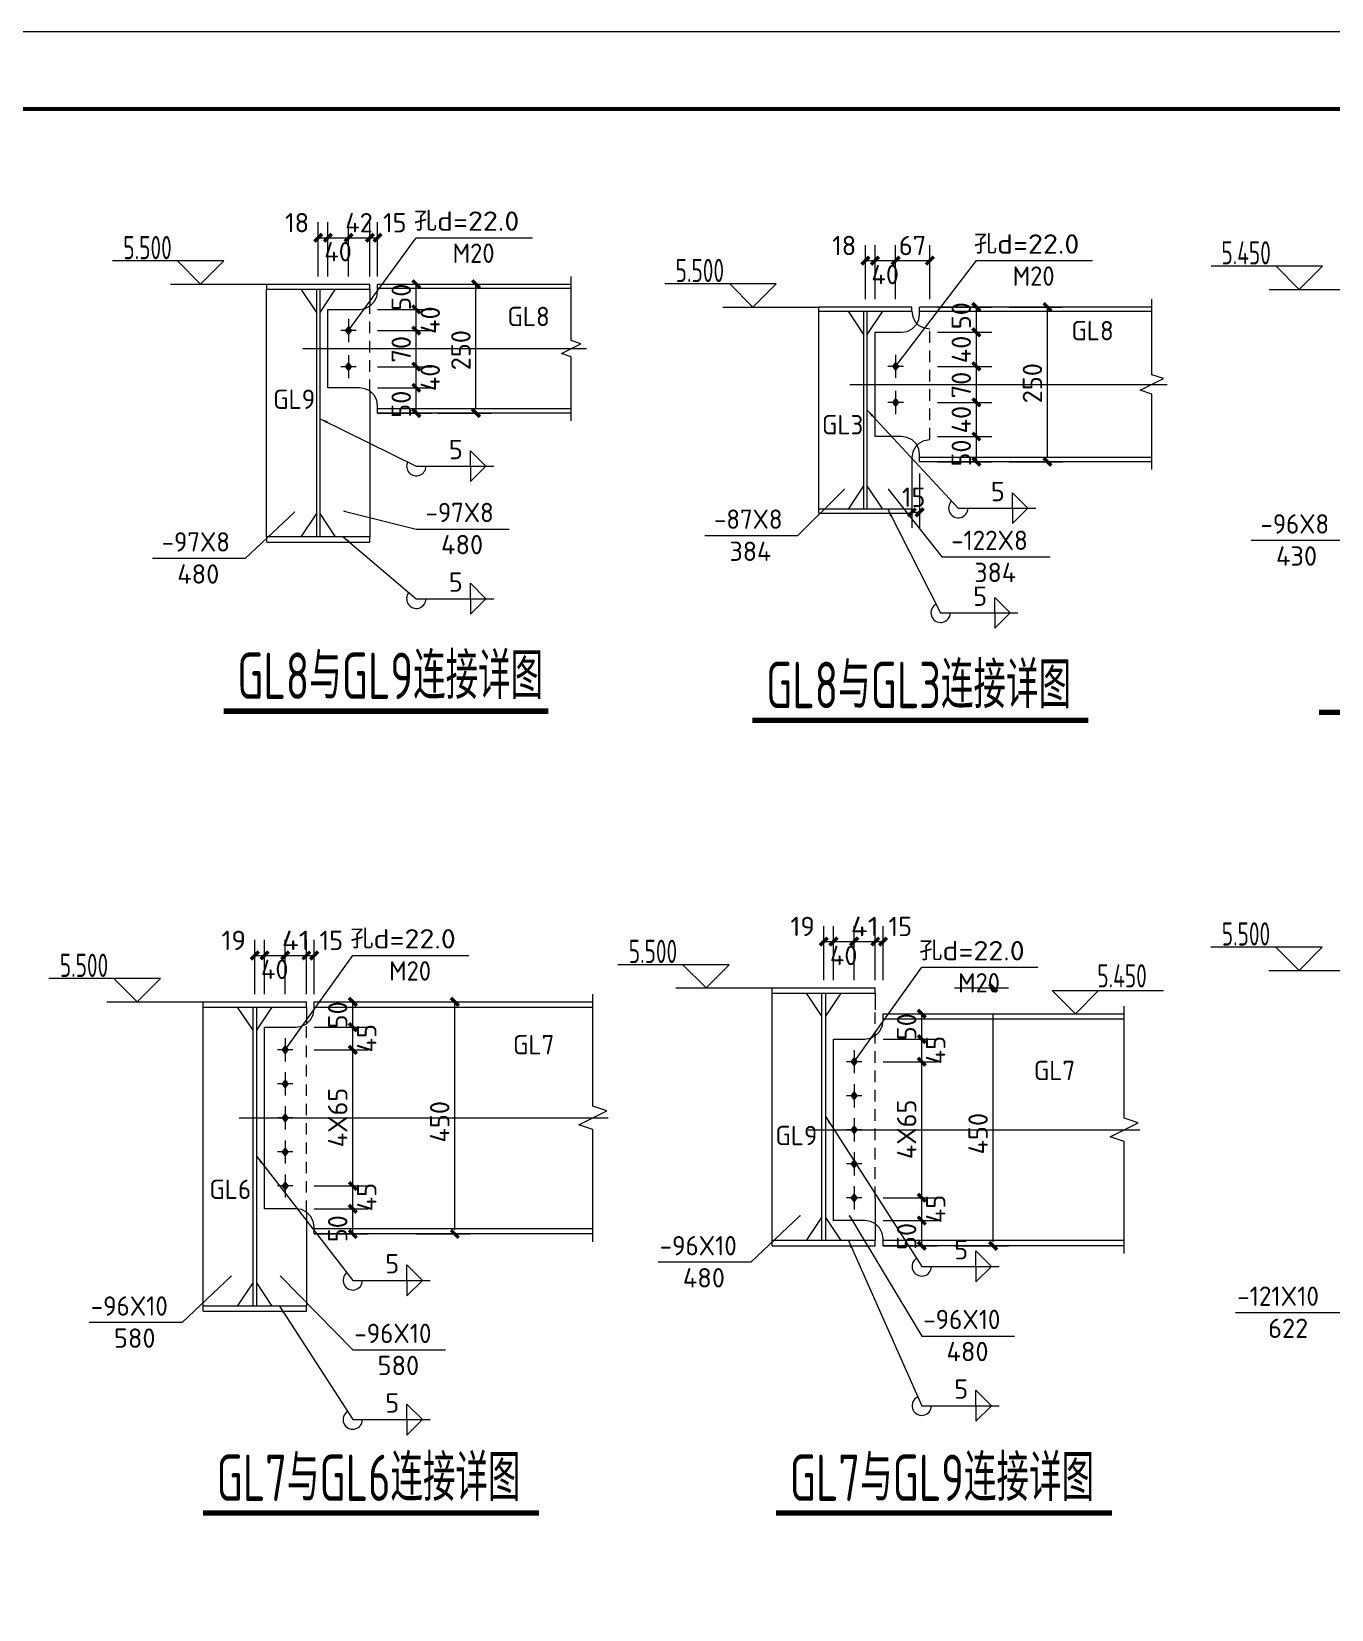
# Model space of a CAD drawing. Header units: millimetres. Extents: x 19781 to 898973, y -947928 to -267362.
# Drawn here: x 450775 to 467572, y -408925 to -388528 of the extents above; entities that cross this region are included whole.
import ezdxf
from ezdxf.enums import TextEntityAlignment as Align

# ---------------------------------------------------------------- set-up
doc = ezdxf.new("R2010")
doc.units = ezdxf.units.MM
doc.header["$LTSCALE"] = 100
doc.linetypes.add('2', pattern=[5, 1.5, -1, 1.5, -1])
doc.linetypes.add('3', pattern=[500, 300, -200])
for name, color, linetype, lineweight in [('10', 7, 'Continuous', 18), ('101', 253, 'Continuous', 18), ('BORDER', 7, 'Continuous', 18), ('PUB_DIM', 3, 'Continuous', 18), ('PUB_TEXT', 7, 'Continuous', 18), ('图名下划线', 7, 'Continuous', 18), ('尺寸标注', 253, 'Continuous', 18), ('梁构件', 1, 'Continuous', 18), ('楼板负筋文字', 7, 'Continuous', 18), ('焊缝标注', 253, 'Continuous', 18), ('螺栓孔标注', 253, 'Continuous', 18), ('钢板标注', 253, 'Continuous', 18)]:
    doc.layers.add(name, color=color, linetype=linetype, lineweight=lineweight)
doc.styles.get("Standard").update_dxf_attribs({"font": 'tssdeng.shx', "bigfont": 'hztxt.shx'})
doc.styles.add('TSSD_REIN', font='tssdeng.shx', dxfattribs={"width": 0.7, "bigfont": 'hztxt.shx'})

msp = doc.modelspace()

# ---------------------------------------------------------------- hatches: boundary and pattern name
at = {"layer": '10'}
for points in [[(454870.33, -392328.33), (454820.33, -392393.33), (454870.33, -392458.33), (454920.33, -392393.33)], [(454870.33, -392795), (454820.33, -392860), (454870.33, -392925), (454920.33, -392860)], [(461940.67, -392790.67), (461890.67, -392855.67), (461940.67, -392920.67), (461990.67, -392855.67)], [(461940.67, -393257.33), (461890.67, -393322.33), (461940.67, -393387.33), (461990.67, -393322.33)], [(454052.33, -401626), (454002.33, -401691), (454052.33, -401756), (454102.33, -401691)], [(461404.33, -401779.33), (461354.33, -401844.33), (461404.33, -401909.33), (461454.33, -401844.33)], [(454052.33, -402066), (454002.33, -402131), (454052.33, -402196), (454102.33, -402131)], [(461404.33, -402219.33), (461354.33, -402284.33), (461404.33, -402349.33), (461454.33, -402284.33)], [(454052.33, -402506), (454002.33, -402571), (454052.33, -402636), (454102.33, -402571)], [(461404.33, -402659.33), (461354.33, -402724.33), (461404.33, -402789.33), (461454.33, -402724.33)], [(454052.33, -402946), (454002.33, -403011), (454052.33, -403076), (454102.33, -403011)], [(461404.33, -403099.33), (461354.33, -403164.33), (461404.33, -403229.33), (461454.33, -403164.33)], [(454052.33, -403386), (454002.33, -403451), (454052.33, -403516), (454102.33, -403451)], [(461404.33, -403539.33), (461354.33, -403604.33), (461404.33, -403669.33), (461454.33, -403604.33)]]:
    msp.add_hatch(color=256, dxfattribs=at).paths.add_polyline_path(points, flags=0)
at = {"layer": '焊缝标注'}
for points in [[(461574, -393422.33), (461631.05, -393505.82), (461653.03, -393485.41)], [(454503.67, -393532.66), (454586.7, -393590.37), (454599.98, -393563.47)], [(461838, -394702.34), (461870.1, -394798.22), (461896.82, -394784.58)], [(454801, -395060), (454867.64, -395136.05), (454887.02, -395113.15)], [(461037.67, -402557.67), (461079.03, -402649.94), (461104.28, -402633.74)], [(453685.67, -403071), (453735.07, -403159.23), (453758.78, -403140.85)], [(461331, -404157.67), (461357.85, -404255.15), (461385.27, -404242.99)], [(453979, -405004.33), (454020.63, -405096.49), (454045.83, -405080.22)]]:
    msp.add_hatch(color=256, dxfattribs=at).paths.add_polyline_path(points, flags=0)

# ---------------------------------------------------------------- linework, layer by layer
at = {"layer": '10'}
for p, q in [((454970.33, -392393.33), (454770.33, -392393.33)), ((454870.33, -392243.33), (454870.33, -392543.33)), ((454870.33, -392710), (454870.33, -393010)), ((461940.67, -392705.67), (461940.67, -393005.67)), ((454970.33, -392860), (454770.33, -392860)), ((462040.67, -392855.67), (461840.67, -392855.67)), ((461940.67, -393172.33), (461940.67, -393472.33)), ((462040.67, -393322.33), (461840.67, -393322.33)), ((454052.33, -401541), (454052.33, -401841)), ((454152.33, -401691), (453952.33, -401691)), ((461404.33, -401694.33), (461404.33, -401994.33)), ((454052.33, -401981), (454052.33, -402281)), ((461504.33, -401844.33), (461304.33, -401844.33)), ((454152.33, -402131), (453952.33, -402131)), ((461404.33, -402134.33), (461404.33, -402434.33)), ((454052.33, -402421), (454052.33, -402721)), ((461504.33, -402284.33), (461304.33, -402284.33)), ((454152.33, -402571), (453952.33, -402571)), ((461404.33, -402574.33), (461404.33, -402874.33)), ((461504.33, -402724.33), (461304.33, -402724.33)), ((454152.33, -403011), (453952.33, -403011)), ((454052.33, -402861), (454052.33, -403161)), ((461404.33, -403014.33), (461404.33, -403314.33)), ((461504.33, -403164.33), (461304.33, -403164.33)), ((454052.33, -403301), (454052.33, -403601)), ((454152.33, -403451), (453952.33, -403451)), ((461504.33, -403604.33), (461304.33, -403604.33)), ((461404.33, -403454.33), (461404.33, -403754.33))]:
    msp.add_line(p, q, dxfattribs=at)
at = {"layer": '101'}
for p, q in [((457746.33, -392522.5), (457746.33, -391693.33)), ((465250, -392964), (465250, -391989)), ((457621.33, -392689.16), (457871.33, -392564.16)), ((457871.33, -392564.16), (457746.33, -392522.5)), ((457746.33, -392730.83), (457621.33, -392689.16)), ((457746.33, -393560), (457746.33, -392730.83)), ((465100, -393164), (465400, -393014)), ((465400, -393014), (465250, -392964)), ((465250, -393214), (465100, -393164)), ((465250, -394189), (465250, -393214)), ((458027.67, -402421), (458027.67, -400971)), ((464894.67, -402574.33), (464894.67, -401124.33)), ((458207.67, -402481), (458027.67, -402421)), ((457847.67, -402661), (458207.67, -402481)), ((465074.67, -402634.33), (464894.67, -402574.33)), ((458027.67, -402721), (457847.67, -402661)), ((458027.67, -404171), (458027.67, -402721)), ((464714.67, -402814.33), (465074.67, -402634.33)), ((464894.67, -402874.33), (464714.67, -402814.33)), ((464894.67, -404324.33), (464894.67, -402874.33))]:
    msp.add_line(p, q, dxfattribs=at)
at = {"layer": 'BORDER'}
msp.add_lwpolyline([(431826, -430549), (431826, -388528), (520970.55, -388528), (520970.55, -430549)], close=True, dxfattribs=at)
msp.add_lwpolyline([(434327.25, -429548.5, 50.03, 50.03, 0), (434327.25, -389528.5, 50.03, 50.03, 0), (519970.05, -389528.5, 50.03, 50.03, 0), (519970.05, -429548.5, 50.03, 50.03, 0)], format="xyseb", close=True, dxfattribs=at)
at = {"layer": 'PUB_DIM', "color": 3, "linetype": 'Continuous'}
for p, q in [((453260.04, -391493.09), (451820, -391493.09)), ((452659.56, -391493.09), (452959.8, -391793.33)), ((452959.8, -391793.33), (453260.04, -391493.09)), ((467456.37, -391560.76), (466016.34, -391560.76)), ((466855.89, -391560.76), (467156.13, -391861)), ((467156.13, -391861), (467456.37, -391560.76)), ((460397.04, -391788.76), (458957, -391788.76)), ((459796.56, -391788.76), (460096.8, -392089)), ((460096.8, -392089), (460397.04, -391788.76)), ((467454.37, -400364.76), (466014.34, -400364.76)), ((466853.89, -400364.76), (467154.13, -400665)), ((467154.13, -400665), (467454.37, -400364.76)), ((459791.37, -400590.76), (458351.34, -400590.76)), ((459190.89, -400590.76), (459491.13, -400891)), ((459491.13, -400891), (459791.37, -400590.76)), ((452439.37, -400770.76), (450999.34, -400770.76)), ((451838.89, -400770.76), (452139.13, -401071)), ((452139.13, -401071), (452439.37, -400770.76)), ((463962.96, -400924.09), (465403, -400924.09)), ((464263.2, -401224.33), (463962.96, -400924.09)), ((464563.44, -400924.09), (464263.2, -401224.33))]:
    msp.add_line(p, q, dxfattribs=at)
at = {"layer": 'PUB_TEXT', "color": 3, "linetype": 'Continuous'}
for p, q in [((452568.86, -391793.33), (453813, -391793.33)), ((466765.19, -391861), (468009.33, -391861)), ((459705.86, -392089), (460950, -392089)), ((466763.19, -400665), (468007.33, -400665)), ((459100.19, -400891), (460344.33, -400891)), ((451748.19, -401071), (452992.33, -401071))]:
    msp.add_line(p, q, dxfattribs=at)
at = {"layer": '图名下划线'}
for points in [[(453256.51, -397312.63, 70.12, 70.12, 0), (457452, -397312.63, 70.12, 70.12, 0)], [(467409.51, -397329.63, 70.12, 70.12, 0), (471605, -397329.63, 70.12, 70.12, 0)], [(460090.51, -397431.63, 70.12, 70.12, 0), (464432, -397431.63, 70.12, 70.12, 0)], [(452990.51, -407679.63, 70.12, 70.12, 0), (457332, -407679.63, 70.12, 70.12, 0)], [(460396.51, -407679.63, 70.12, 70.12, 0), (464738, -407679.63, 70.12, 70.12, 0)]]:
    msp.add_lwpolyline(points, format="xyseb", dxfattribs=at)
at = {"layer": '尺寸标注'}
for p, q in [((454479.67, -391693.33), (454479.67, -390993.33)), ((454603.67, -391693.33), (454603.67, -390993.33)), ((454603.67, -391693.33), (454603.67, -390993.33)), ((454870.33, -391693.33), (454870.33, -390993.33)), ((454870.33, -391693.33), (454870.33, -390993.33)), ((455146.33, -391693.33), (455146.33, -390993.33)), ((455146.33, -391693.33), (455146.33, -390993.33)), ((455246.33, -391693.33), (455246.33, -390993.33)), ((454479.67, -391193.33), (454603.67, -391193.33)), ((454603.67, -391193.33), (454870.33, -391193.33)), ((454870.33, -391193.33), (455146.33, -391193.33)), ((455146.33, -391193.33), (455246.33, -391193.33)), ((461550, -391989), (461550, -391289)), ((461674, -391989), (461674, -391289)), ((461674, -391989), (461674, -391289)), ((461940.67, -391989), (461940.67, -391289)), ((461940.67, -391989), (461940.67, -391289)), ((462383.33, -391989), (462383.33, -391289)), ((461550, -391489), (461674, -391489)), ((461674, -391489), (461940.67, -391489)), ((461940.67, -391489), (462383.33, -391489)), ((455246.33, -391793.33), (455946.33, -391793.33)), ((455746.33, -392120), (455746.33, -391793.33)), ((456017.33, -391793.33), (456717.33, -391793.33)), ((456517.33, -393406.67), (456517.33, -391793.33)), ((455246.33, -392120), (455946.33, -392120)), ((455246.33, -392120), (455946.33, -392120)), ((455746.33, -392393.33), (455746.33, -392120)), ((462483.33, -392089), (463183.33, -392089)), ((462983.33, -392415.67), (462983.33, -392089)), ((463403, -392089), (464103, -392089)), ((463903, -394035.67), (463903, -392089)), ((455246.33, -392393.33), (455946.33, -392393.33)), ((455246.33, -392393.33), (455946.33, -392393.33)), ((455746.33, -392860), (455746.33, -392393.33)), ((462483.33, -392415.67), (463183.33, -392415.67)), ((462483.33, -392415.67), (463183.33, -392415.67)), ((462983.33, -392855.67), (462983.33, -392415.67)), ((455246.33, -392860), (455946.33, -392860)), ((455246.33, -392860), (455946.33, -392860)), ((455746.33, -393460), (455746.33, -392860)), ((462483.33, -392855.67), (463183.33, -392855.67)), ((462483.33, -392855.67), (463183.33, -392855.67)), ((462983.33, -393322.33), (462983.33, -392855.67)), ((455246.33, -393133.33), (455946.33, -393133.33)), ((462483.33, -393322.33), (463183.33, -393322.33)), ((462483.33, -393322.33), (463183.33, -393322.33)), ((462983.33, -394089), (462983.33, -393322.33)), ((455246.33, -393460), (455946.33, -393460)), ((456017.33, -393460), (456717.33, -393460)), ((462483.33, -393762.33), (463183.33, -393762.33)), ((462150, -394242.33), (462150, -394942.33)), ((462250, -394242.33), (462250, -394942.33)), ((462483.33, -394089), (463183.33, -394089)), ((463403, -394089), (464103, -394089)), ((462150, -394742.33), (462250, -394742.33)), ((461011, -400791), (461011, -400091)), ((461137.67, -400791), (461137.67, -400091)), ((461137.67, -400791), (461137.67, -400091)), ((461404.33, -400791), (461404.33, -400091)), ((461404.33, -400791), (461404.33, -400091)), ((461677.67, -400791), (461677.67, -400091)), ((461677.67, -400791), (461677.67, -400091)), ((461777.67, -400791), (461777.67, -400091)), ((453659, -400971), (453659, -400271)), ((453785.67, -400971), (453785.67, -400271)), ((453785.67, -400971), (453785.67, -400271)), ((454052.33, -400971), (454052.33, -400271)), ((454052.33, -400971), (454052.33, -400271)), ((454325.67, -400971), (454325.67, -400271)), ((454325.67, -400971), (454325.67, -400271)), ((454425.67, -400971), (454425.67, -400271)), ((461011, -400291), (461137.67, -400291)), ((461137.67, -400291), (461404.33, -400291)), ((461404.33, -400291), (461677.67, -400291)), ((461677.67, -400291), (461777.67, -400291)), ((453659, -400471), (453785.67, -400471)), ((453785.67, -400471), (454052.33, -400471)), ((454052.33, -400471), (454325.67, -400471)), ((454325.67, -400471), (454425.67, -400471)), ((462701, -400891), (463401, -400891)), ((454425.67, -401071), (455125.67, -401071)), ((454925.67, -401397.67), (454925.67, -401071)), ((455744, -401071), (456444, -401071)), ((456244, -404017.67), (456244, -401071)), ((454425.67, -401397.67), (455125.67, -401397.67)), ((454425.67, -401397.67), (455125.67, -401397.67)), ((454925.67, -401691), (454925.67, -401397.67)), ((461777.67, -401224.33), (462477.67, -401224.33)), ((462277.67, -401551), (462277.67, -401224.33)), ((463201, -404171), (463201, -401224.33)), ((461777.67, -401551), (462477.67, -401551)), ((461777.67, -401551), (462477.67, -401551)), ((462277.67, -401844.33), (462277.67, -401551)), ((454425.67, -401691), (455125.67, -401691)), ((454425.67, -401691), (455125.67, -401691)), ((454925.67, -403451), (454925.67, -401691)), ((461777.67, -401844.33), (462477.67, -401844.33)), ((461777.67, -401844.33), (462477.67, -401844.33)), ((462277.67, -403604.33), (462277.67, -401844.33)), ((454425.67, -403451), (455125.67, -403451)), ((454425.67, -403451), (455125.67, -403451)), ((454925.67, -404071), (454925.67, -403451)), ((461777.67, -403604.33), (462477.67, -403604.33)), ((461777.67, -403604.33), (462477.67, -403604.33)), ((462277.67, -404224.33), (462277.67, -403604.33)), ((454425.67, -403744.33), (455125.67, -403744.33)), ((461777.67, -403897.66), (462477.67, -403897.66)), ((454425.67, -404071), (455125.67, -404071)), ((455744, -404071), (456444, -404071)), ((461777.67, -404224.33), (462477.67, -404224.33)), ((462701, -404224.33), (463401, -404224.33))]:
    msp.add_line(p, q, dxfattribs=at)
for points in [[(454429.67, -391243.33, 45, 45, 0), (454529.67, -391143.33, 45, 45, 0)], [(454553.67, -391243.33, 45, 45, 0), (454653.67, -391143.33, 45, 45, 0)], [(454553.67, -391243.33, 45, 45, 0), (454653.67, -391143.33, 45, 45, 0)], [(454820.33, -391243.33, 45, 45, 0), (454920.33, -391143.33, 45, 45, 0)], [(454820.33, -391243.33, 45, 45, 0), (454920.33, -391143.33, 45, 45, 0)], [(455096.33, -391243.33, 45, 45, 0), (455196.33, -391143.33, 45, 45, 0)], [(455096.33, -391243.33, 45, 45, 0), (455196.33, -391143.33, 45, 45, 0)], [(455196.33, -391243.33, 45, 45, 0), (455296.33, -391143.33, 45, 45, 0)], [(461500, -391539, 45, 45, 0), (461600, -391439, 45, 45, 0)], [(461624, -391539, 45, 45, 0), (461724, -391439, 45, 45, 0)], [(461624, -391539, 45, 45, 0), (461724, -391439, 45, 45, 0)], [(461890.67, -391539, 45, 45, 0), (461990.67, -391439, 45, 45, 0)], [(461890.67, -391539, 45, 45, 0), (461990.67, -391439, 45, 45, 0)], [(462333.33, -391539, 45, 45, 0), (462433.33, -391439, 45, 45, 0)], [(455696.33, -391743.33, 45, 45, 0), (455796.33, -391843.33, 45, 45, 0)], [(456467.33, -391743.33, 45, 45, 0), (456567.33, -391843.33, 45, 45, 0)], [(462933.33, -392039, 45, 45, 0), (463033.33, -392139, 45, 45, 0)], [(463853, -392039, 45, 45, 0), (463953, -392139, 45, 45, 0)], [(455696.33, -392070, 45, 45, 0), (455796.33, -392170, 45, 45, 0)], [(455696.33, -392070, 45, 45, 0), (455796.33, -392170, 45, 45, 0)], [(455696.33, -392343.33, 45, 45, 0), (455796.33, -392443.33, 45, 45, 0)], [(455696.33, -392343.33, 45, 45, 0), (455796.33, -392443.33, 45, 45, 0)], [(462933.33, -392365.67, 45, 45, 0), (463033.33, -392465.67, 45, 45, 0)], [(462933.33, -392365.67, 45, 45, 0), (463033.33, -392465.67, 45, 45, 0)], [(455696.33, -392810, 45, 45, 0), (455796.33, -392910, 45, 45, 0)], [(455696.33, -392810, 45, 45, 0), (455796.33, -392910, 45, 45, 0)], [(462933.33, -392805.67, 45, 45, 0), (463033.33, -392905.67, 45, 45, 0)], [(462933.33, -392805.67, 45, 45, 0), (463033.33, -392905.67, 45, 45, 0)], [(455696.33, -393083.33, 45, 45, 0), (455796.33, -393183.33, 45, 45, 0)], [(462933.33, -393272.33, 45, 45, 0), (463033.33, -393372.33, 45, 45, 0)], [(462933.33, -393272.33, 45, 45, 0), (463033.33, -393372.33, 45, 45, 0)], [(455696.33, -393410, 45, 45, 0), (455796.33, -393510, 45, 45, 0)], [(456467.33, -393410, 45, 45, 0), (456567.33, -393510, 45, 45, 0)], [(462933.33, -393712.33, 45, 45, 0), (463033.33, -393812.33, 45, 45, 0)], [(462933.33, -394039, 45, 45, 0), (463033.33, -394139, 45, 45, 0)], [(463853, -394039, 45, 45, 0), (463953, -394139, 45, 45, 0)], [(462100, -394792.33, 45, 45, 0), (462200, -394692.33, 45, 45, 0)], [(462200, -394792.33, 45, 45, 0), (462300, -394692.33, 45, 45, 0)], [(460961, -400341, 45, 45, 0), (461061, -400241, 45, 45, 0)], [(461087.67, -400341, 45, 45, 0), (461187.67, -400241, 45, 45, 0)], [(461087.67, -400341, 45, 45, 0), (461187.67, -400241, 45, 45, 0)], [(461354.33, -400341, 45, 45, 0), (461454.33, -400241, 45, 45, 0)], [(461354.33, -400341, 45, 45, 0), (461454.33, -400241, 45, 45, 0)], [(461627.67, -400341, 45, 45, 0), (461727.67, -400241, 45, 45, 0)], [(461627.67, -400341, 45, 45, 0), (461727.67, -400241, 45, 45, 0)], [(461727.67, -400341, 45, 45, 0), (461827.67, -400241, 45, 45, 0)], [(453609, -400521, 45, 45, 0), (453709, -400421, 45, 45, 0)], [(453735.67, -400521, 45, 45, 0), (453835.67, -400421, 45, 45, 0)], [(453735.67, -400521, 45, 45, 0), (453835.67, -400421, 45, 45, 0)], [(454002.33, -400521, 45, 45, 0), (454102.33, -400421, 45, 45, 0)], [(454002.33, -400521, 45, 45, 0), (454102.33, -400421, 45, 45, 0)], [(454275.67, -400521, 45, 45, 0), (454375.67, -400421, 45, 45, 0)], [(454275.67, -400521, 45, 45, 0), (454375.67, -400421, 45, 45, 0)], [(454375.67, -400521, 45, 45, 0), (454475.67, -400421, 45, 45, 0)], [(454875.67, -401021, 45, 45, 0), (454975.67, -401121, 45, 45, 0)], [(456194, -401021, 45, 45, 0), (456294, -401121, 45, 45, 0)], [(463151, -400841, 45, 45, 0), (463251, -400941, 45, 45, 0)], [(462227.67, -401174.33, 45, 45, 0), (462327.67, -401274.33, 45, 45, 0)], [(454875.67, -401347.67, 45, 45, 0), (454975.67, -401447.67, 45, 45, 0)], [(454875.67, -401347.67, 45, 45, 0), (454975.67, -401447.67, 45, 45, 0)], [(462227.67, -401501, 45, 45, 0), (462327.67, -401601, 45, 45, 0)], [(462227.67, -401501, 45, 45, 0), (462327.67, -401601, 45, 45, 0)], [(454875.67, -401641, 45, 45, 0), (454975.67, -401741, 45, 45, 0)], [(454875.67, -401641, 45, 45, 0), (454975.67, -401741, 45, 45, 0)], [(462227.67, -401794.33, 45, 45, 0), (462327.67, -401894.33, 45, 45, 0)], [(462227.67, -401794.33, 45, 45, 0), (462327.67, -401894.33, 45, 45, 0)], [(454875.67, -403401, 45, 45, 0), (454975.67, -403501, 45, 45, 0)], [(454875.67, -403401, 45, 45, 0), (454975.67, -403501, 45, 45, 0)], [(462227.67, -403554.33, 45, 45, 0), (462327.67, -403654.33, 45, 45, 0)], [(462227.67, -403554.33, 45, 45, 0), (462327.67, -403654.33, 45, 45, 0)], [(454875.67, -403694.33, 45, 45, 0), (454975.67, -403794.33, 45, 45, 0)], [(462227.67, -403847.66, 45, 45, 0), (462327.67, -403947.66, 45, 45, 0)], [(454875.67, -404021, 45, 45, 0), (454975.67, -404121, 45, 45, 0)], [(456194, -404021, 45, 45, 0), (456294, -404121, 45, 45, 0)], [(462227.67, -404174.33, 45, 45, 0), (462327.67, -404274.33, 45, 45, 0)], [(463151, -404174.33, 45, 45, 0), (463251, -404274.33, 45, 45, 0)]]:
    msp.add_lwpolyline(points, format="xyseb", dxfattribs=at)
at = {"layer": '梁构件', "color": 4}
for p, q in [((453813, -391860), (453813, -391793.33)), ((453813, -391793.33), (455146.33, -391793.33)), ((455146.33, -391860), (455146.33, -391793.33)), ((455246.33, -391793.33), (457746.33, -391793.33)), ((455246.33, -391886.67), (455246.33, -391793.33)), ((453813, -391860), (455146.33, -391860)), ((454455.67, -391860), (454455.67, -395060)), ((454503.67, -395060), (454503.67, -391860)), ((455150.15, -392075.44), (455201.77, -392023.81)), ((455201.77, -392023.81), (455234.91, -391958.77)), ((455234.91, -391958.77), (455246.33, -391886.67)), ((455246.33, -391846.66), (457746.33, -391846.66)), ((454603.67, -392120), (455013, -392120)), ((454603.67, -393133.33), (454603.67, -392120)), ((455013, -392120), (455085.1, -392108.58)), ((455085.1, -392108.58), (455150.15, -392075.44)), ((460950, -392142.33), (460950, -392089)), ((462150, -392089), (460950, -392089)), ((460950, -392142.33), (462150, -392142.33)), ((461526, -392142.33), (461526, -394702.34)), ((461574, -394702.34), (461574, -392142.33)), ((462150, -392142.33), (462150, -392089)), ((462238.58, -392254.44), (462250, -392182.33)), ((465250, -392089), (462250, -392089)), ((462250, -392182.33), (462250, -392089)), ((462250, -392142.33), (465250, -392142.33)), ((461674, -392415.67), (462016.67, -392415.67)), ((461674, -393762.33), (461674, -392415.67)), ((462016.67, -392415.67), (462088.77, -392404.25)), ((462088.77, -392404.25), (462153.82, -392371.1)), ((462153.82, -392371.1), (462205.44, -392319.48)), ((462205.44, -392319.48), (462238.58, -392254.44)), ((455013, -393133.33), (454603.67, -393133.33)), ((455085.1, -393144.75), (455013, -393133.33)), ((455150.15, -393177.9), (455085.1, -393144.75)), ((455201.77, -393229.51), (455150.15, -393177.9)), ((455234.91, -393294.56), (455201.77, -393229.51)), ((455246.33, -393366.67), (455234.91, -393294.56)), ((455246.33, -393460), (455246.33, -393366.67)), ((457746.33, -393406.67), (455246.33, -393406.67)), ((457746.33, -393460), (455246.33, -393460)), ((462016.67, -393762.33), (461674, -393762.33)), ((462088.77, -393773.75), (462016.67, -393762.33)), ((462153.82, -393806.9), (462088.77, -393773.75)), ((462205.44, -393858.52), (462153.82, -393806.9)), ((462238.58, -393923.56), (462205.44, -393858.52)), ((462250, -393995.67), (462238.58, -393923.56)), ((462250, -394089), (462250, -393995.67)), ((465250, -394035.67), (462250, -394035.67)), ((465250, -394089), (462250, -394089)), ((460950, -394755.67), (460950, -394702.34)), ((462150, -394702.34), (460950, -394702.34)), ((460950, -394755.67), (462150, -394755.67)), ((462150, -394755.67), (462150, -394702.34)), ((453813, -395126.66), (453813, -395060)), ((455146.33, -395060), (453813, -395060)), ((455146.33, -395126.66), (455146.33, -395060)), ((453813, -395126.66), (455146.33, -395126.66)), ((460344.33, -400957.67), (460344.33, -400891)), ((460344.33, -400891), (461677.67, -400891)), ((460344.33, -400957.67), (461677.67, -400957.67)), ((460984.33, -400957.67), (460984.33, -404157.67)), ((461037.67, -404157.67), (461037.67, -400957.67)), ((461677.67, -400957.67), (461677.67, -400891)), ((452992.33, -401137.67), (452992.33, -401071)), ((452992.33, -401071), (454325.67, -401071)), ((452992.33, -401137.67), (454325.67, -401137.67)), ((453632.33, -401137.67), (453632.33, -405004.33)), ((453685.67, -405004.33), (453685.67, -401137.67)), ((454325.67, -401137.67), (454325.67, -401071)), ((454414.25, -401236.44), (454425.67, -401164.33)), ((454425.67, -401071), (458027.67, -401071)), ((454425.67, -401164.33), (454425.67, -401071)), ((454425.67, -401137.67), (458027.67, -401137.67)), ((453785.67, -401397.67), (454192.33, -401397.67)), ((453785.67, -403744.33), (453785.67, -401397.67)), ((454192.33, -401397.67), (454264.44, -401386.25)), ((454264.44, -401386.25), (454329.48, -401353.1)), ((454329.48, -401353.1), (454381.1, -401301.48)), ((454381.1, -401301.48), (454414.25, -401236.44)), ((461733.1, -401454.81), (461766.25, -401389.77)), ((461766.25, -401389.77), (461777.67, -401317.67)), ((461777.67, -401224.33), (464894.67, -401224.33)), ((461777.67, -401317.67), (461777.67, -401224.33)), ((461777.67, -401291), (464894.67, -401291)), ((461137.67, -401551), (461544.33, -401551)), ((461137.67, -403897.66), (461137.67, -401551)), ((461544.33, -401551), (461616.44, -401539.58)), ((461616.44, -401539.58), (461681.48, -401506.44)), ((461681.48, -401506.44), (461733.1, -401454.81)), ((454192.33, -403744.33), (453785.67, -403744.33)), ((454264.44, -403755.75), (454192.33, -403744.33)), ((454329.48, -403788.9), (454264.44, -403755.75)), ((454381.1, -403840.52), (454329.48, -403788.9)), ((454414.25, -403905.56), (454381.1, -403840.52)), ((454425.67, -403977.66), (454414.25, -403905.56)), ((454425.67, -404071), (454425.67, -403977.66)), ((458027.67, -404004.33), (454425.67, -404004.33)), ((461544.33, -403897.66), (461137.67, -403897.66)), ((461616.44, -403909.08), (461544.33, -403897.66)), ((461681.48, -403942.23), (461616.44, -403909.08)), ((461733.1, -403993.85), (461681.48, -403942.23)), ((461766.25, -404058.9), (461733.1, -403993.85)), ((461777.67, -404131), (461766.25, -404058.9)), ((458027.67, -404071), (454425.67, -404071)), ((460344.33, -404224.33), (460344.33, -404157.67)), ((461677.67, -404157.67), (460344.33, -404157.67)), ((460344.33, -404224.33), (461677.67, -404224.33)), ((461677.67, -404224.33), (461677.67, -404157.67)), ((461777.67, -404224.33), (461777.67, -404131)), ((464894.67, -404157.66), (461777.67, -404157.66)), ((464894.67, -404224.33), (461777.67, -404224.33)), ((452992.33, -405071), (452992.33, -405004.33)), ((454325.67, -405004.33), (452992.33, -405004.33)), ((452992.33, -405071), (454325.67, -405071)), ((454325.67, -405071), (454325.67, -405004.33))]:
    msp.add_line(p, q, dxfattribs=at)
at = {"layer": '梁构件', "color": 3}
for p, q in [((453809, -391860), (454255.67, -391860)), ((453809, -395060), (453809, -391860)), ((454255.67, -391860), (454455.67, -392160)), ((454503.67, -392160), (454703.67, -391860)), ((454703.67, -391860), (455146.33, -391860)), ((455146.33, -391860), (455146.33, -392077.38)), ((454455.67, -392160), (454455.67, -394760)), ((454503.67, -394760), (454503.67, -392160)), ((460946, -392142.33), (461326, -392142.33)), ((460946, -394702.34), (460946, -392142.33)), ((461326, -392142.33), (461526, -392442.33)), ((461574, -392442.33), (461774, -392142.33)), ((461774, -392142.33), (462150, -392142.33)), ((462150, -392142.33), (462161.42, -392214.44)), ((462161.42, -392214.44), (462194.56, -392279.48)), ((462194.56, -392279.48), (462215.27, -392300.19)), ((461526, -392442.33), (461526, -394402.34)), ((461574, -394402.34), (461574, -392442.33)), ((455146.33, -393175.95), (455146.33, -395060)), ((462161.42, -393963.56), (462150, -394035.67)), ((462150, -394035.67), (462150, -394702.34)), ((462194.56, -393898.52), (462161.42, -393963.56)), ((462215.27, -393877.81), (462194.56, -393898.52)), ((461526, -394402.34), (461326, -394702.34)), ((461774, -394702.34), (461574, -394402.34)), ((454455.67, -394760), (454255.67, -395060)), ((454703.67, -395060), (454503.67, -394760)), ((461326, -394702.34), (460946, -394702.34)), ((462150, -394702.34), (461774, -394702.34)), ((454255.67, -395060), (453809, -395060)), ((455146.33, -395060), (454703.67, -395060)), ((460344.33, -400957.67), (460784.33, -400957.67)), ((460344.33, -404157.67), (460344.33, -400957.67)), ((460784.33, -400957.67), (460984.33, -401257.67)), ((461037.67, -401257.67), (461237.67, -400957.67)), ((461237.67, -400957.67), (461677.67, -400957.67)), ((461677.67, -400957.67), (461677.67, -401175.05)), ((452992.33, -401137.67), (453432.33, -401137.67)), ((452992.33, -405004.33), (452992.33, -401137.67)), ((453432.33, -401137.67), (453632.33, -401437.67)), ((453685.67, -401437.67), (453885.67, -401137.67)), ((453885.67, -401137.67), (454325.67, -401137.67)), ((454325.67, -401137.67), (454325.67, -401355.05)), ((460984.33, -401257.67), (460984.33, -403857.67)), ((461037.67, -403857.67), (461037.67, -401257.67)), ((453632.33, -401437.67), (453632.33, -404704.33)), ((453685.67, -404704.33), (453685.67, -401437.67)), ((461677.67, -403606.95), (461677.67, -404157.67)), ((454325.67, -403786.95), (454325.67, -405004.33)), ((460984.33, -403857.67), (460784.33, -404157.67)), ((461237.67, -404157.67), (461037.67, -403857.67)), ((460784.33, -404157.67), (460344.33, -404157.67)), ((461677.67, -404157.67), (461237.67, -404157.67)), ((453632.33, -404704.33), (453432.33, -405004.33)), ((453885.67, -405004.33), (453685.67, -404704.33)), ((453432.33, -405004.33), (452992.33, -405004.33)), ((454325.67, -405004.33), (453885.67, -405004.33))]:
    msp.add_line(p, q, dxfattribs=at)
at = {"layer": '梁构件', "color": 3, "linetype": '2'}
for p, q in [((455146.33, -393175.95), (455146.33, -392077.38)), ((462215.27, -392300.19), (462246.18, -392331.1)), ((462311.23, -392364.24), (462246.18, -392331.1)), ((462383.33, -392375.66), (462311.23, -392364.24)), ((462383.33, -393802.34), (462383.33, -392375.66)), ((462215.27, -393877.81), (462246.18, -393846.9)), ((462246.18, -393846.9), (462311.23, -393813.76)), ((462311.23, -393813.76), (462383.33, -393802.34)), ((461677.67, -403606.95), (461677.67, -401175.05)), ((454325.67, -403786.95), (454325.67, -401355.05))]:
    msp.add_line(p, q, dxfattribs=at)
at = {"layer": '梁构件', "color": 253, "linetype": '3'}
for p, q in [((454279.67, -392626.66), (457946.33, -392626.66)), ((461350, -393089), (465450, -393089)), ((453459, -402571), (458227.67, -402571)), ((460811, -402724.33), (465094.67, -402724.33))]:
    msp.add_line(p, q, dxfattribs=at)
at = {"layer": '焊缝标注'}
for p, q in [((461574, -393422.33), (462750, -394689)), ((454503.67, -393532.66), (455746.33, -394146)), ((456446.33, -393946), (456646.33, -394146)), ((456446.33, -394146), (456446.33, -393946)), ((455746.33, -394146), (456746.33, -394146)), ((456446.33, -394346), (456646.33, -394146)), ((456446.33, -394146), (456446.33, -394346)), ((463450, -394489), (463650, -394689)), ((463450, -394689), (463450, -394489)), ((461838, -394702.34), (462521.63, -396041.61)), ((462750, -394689), (463750, -394689)), ((463450, -394889), (463650, -394689)), ((463450, -394689), (463450, -394889)), ((454801, -395060), (455746.33, -395860)), ((456446.33, -395660), (456646.33, -395860)), ((456446.33, -395860), (456446.33, -395660)), ((455746.33, -395860), (456746.33, -395860)), ((456446.33, -396060), (456646.33, -395860)), ((456446.33, -395860), (456446.33, -396060)), ((463221.63, -395841.61), (463421.63, -396041.61)), ((463221.63, -396041.61), (463221.63, -395841.61)), ((462521.63, -396041.61), (463521.63, -396041.61)), ((463221.63, -396241.61), (463421.63, -396041.61)), ((463221.63, -396041.61), (463221.63, -396241.61)), ((461037.67, -402557.67), (462277.67, -404491)), ((453685.67, -403071), (454925.67, -404671)), ((461331, -404157.67), (462277.67, -406291)), ((462977.67, -404291), (463177.67, -404491)), ((462977.67, -404491), (462977.67, -404291)), ((454925.67, -404671), (455925.67, -404671)), ((455625.67, -404471), (455825.67, -404671)), ((455625.67, -404671), (455625.67, -404471)), ((455625.67, -404871), (455825.67, -404671)), ((455625.67, -404671), (455625.67, -404871)), ((462277.67, -404491), (463277.67, -404491)), ((462977.67, -404691), (463177.67, -404491)), ((462977.67, -404491), (462977.67, -404691)), ((453979, -405004.33), (454925.67, -406471)), ((462977.67, -406091), (463177.67, -406291)), ((462977.67, -406291), (462977.67, -406091)), ((455625.67, -406271), (455825.67, -406471)), ((455625.67, -406471), (455625.67, -406271)), ((462277.67, -406291), (463277.67, -406291)), ((462977.67, -406491), (463177.67, -406291)), ((462977.67, -406291), (462977.67, -406491)), ((454925.67, -406471), (455925.67, -406471)), ((455625.67, -406671), (455825.67, -406471)), ((455625.67, -406471), (455625.67, -406671))]:
    msp.add_line(p, q, dxfattribs=at)
for centre, start, end in [((455746.33, -394146), 153.730799, 360), ((462750, -394689), 132.874261, 360), ((455746.33, -395860), 139.760034, 0), ((462521.63, -396041.61), 117.04194, 0), ((462277.67, -404491), 122.675256, 0), ((454925.67, -404671), 127.775659, 360), ((462277.67, -406291), 113.929253, 0), ((454925.67, -406471), 122.840386, 0)]:
    msp.add_arc(centre, 125, start, end, dxfattribs=at)
at = {"layer": '螺栓孔标注'}
for p, q in [((454870.33, -392393.33), (455746.33, -391193.33)), ((455746.33, -391193.33), (457246.33, -391193.33)), ((461940.67, -392855.67), (462983.33, -391489)), ((462983.33, -391489), (464483.33, -391489)), ((454052.33, -401691), (454925.67, -400471)), ((454925.67, -400471), (456425.67, -400471)), ((461404.33, -401844.33), (462277.67, -400624.33)), ((462277.67, -400624.33), (463777.67, -400624.33))]:
    msp.add_line(p, q, dxfattribs=at)
for points in [[(454875.33, -392393.33, 10, 10, 1), (454865.33, -392393.33, 10, 10, 1)], [(461945.67, -392855.67, 10, 10, 1), (461935.67, -392855.67, 10, 10, 1)], [(454057.33, -401691, 10, 10, 1), (454047.33, -401691, 10, 10, 1)], [(461409.33, -401844.33, 10, 10, 1), (461399.33, -401844.33, 10, 10, 1)]]:
    msp.add_lwpolyline(points, format="xyseb", close=True, dxfattribs=at)
at = {"layer": '钢板标注'}
for p, q in [((461274, -394446.34), (460674, -395046.34)), ((461850, -394446.34), (462537.68, -395319.43)), ((454170.33, -394740), (453537, -395340)), ((454813, -394726.66), (455746.33, -394960)), ((455746.33, -394960), (456946.33, -394960)), ((460674, -395046.34), (459474, -395046.34)), ((467736, -395107.67), (466536, -395107.67)), ((453537, -395340), (452337, -395340)), ((462537.68, -395319.43), (463937.68, -395319.43)), ((460704.33, -403837.67), (460071, -404437.67)), ((461344.33, -403837.67), (462277.67, -405391)), ((460071, -404437.67), (458871, -404437.67)), ((453352.33, -404617.67), (452719, -405217.67)), ((453992.33, -404617.67), (454925.67, -405571)), ((452719, -405217.67), (451519, -405217.67)), ((467734, -405090.34), (466334, -405090.34)), ((462277.67, -405391), (463477.67, -405391)), ((454925.67, -405571), (456125.67, -405571))]:
    msp.add_line(p, q, dxfattribs=at)
for points in [[(461279, -394446.34, 10, 10, 1), (461269, -394446.34, 10, 10, 1)], [(461855, -394446.34, 10, 10, 1), (461845, -394446.34, 10, 10, 1)], [(454175.33, -394740, 10, 10, 1), (454165.33, -394740, 10, 10, 1)], [(454818, -394726.66, 10, 10, 1), (454808, -394726.66, 10, 10, 1)], [(460709.33, -403837.67, 10, 10, 1), (460699.33, -403837.67, 10, 10, 1)], [(461349.33, -403837.67, 10, 10, 1), (461339.33, -403837.67, 10, 10, 1)], [(453357.33, -404617.67, 10, 10, 1), (453347.33, -404617.67, 10, 10, 1)], [(453997.33, -404617.67, 10, 10, 1), (453987.33, -404617.67, 10, 10, 1)]]:
    msp.add_lwpolyline(points, format="xyseb", close=True, dxfattribs=at)

# ---------------------------------------------------------------- texts
at = {"layer": 'PUB_DIM', "color": 2, "linetype": 'Continuous', "style": 'TSSD_REIN', "width": 0.7}
for s, p in [('5.500', (452273.12, -391320.9)), ('5.450', (466469.45, -391388.57)), ('5.500', (459410.12, -391616.57)), ('5.500', (466467.45, -400192.57)), ('5.500', (458804.45, -400418.57)), ('5.500', (451452.45, -400598.57)), ('5.450', (464866.45, -400734.57))]:
    msp.add_text(s, height=300.24, dxfattribs=at).set_placement(p, align=Align.MIDDLE_CENTER)
at = {"layer": '尺寸标注'}
for s, width, p in [('18', 1.04, (454049.67, -391123.33)), ('42', 1.04, (454828.33, -391123.33)), ('15', 1.04, (455316.33, -391123.33)), ('18', 1.04, (461120, -391419)), ('67', 1.04, (461982, -391419)), ('40', 1.04, (454557, -391498.33)), ('40', 1.04, (461627.33, -391794)), ('15', 1.04, (462020, -394672.33)), ('19', 1.07152, (460581, -400221)), ('41', 1.21931, (461361, -400221)), ('15', 1.04, (461847.67, -400221)), ('19', 1.07152, (453229, -400401)), ('41', 1.21931, (454009, -400401)), ('15', 1.04, (454495.67, -400401)), ('40', 1.04, (461091, -400596)), ('40', 1.04, (453739, -400776))]:
    msp.add_text(s, height=250, dxfattribs=dict(at, width=width)).set_placement(p)
for s, width, p in [('50', 1.04001, (455676.33, -392136.67)), ('40', 1.04001, (456051.33, -392436.67)), ('50', 1.04001, (462913.33, -392376.67)), ('250', 1.04, (456447.33, -392906.66)), ('70', 1.04001, (455676.33, -392806.67)), ('40', 1.04001, (462913.33, -392815.67)), ('40', 1.03999, (456051.33, -393176.66)), ('250', 1.04, (463833, -393333.33)), ('70', 1.03999, (462913.33, -393269)), ('50', 1.04001, (455676.33, -393520.67)), ('40', 1.03999, (462913.33, -393722.33)), ('50', 1.04001, (462913.33, -394151.67)), ('50', 1.04001, (454855.67, -401414.33)), ('45', 1.03999, (455230.67, -401724.33)), ('50', 1.04001, (462207.67, -401567.67)), ('45', 1.03999, (462582.67, -401877.66)), ('4X65', 1.03999, (454855.67, -402951)), ('450', 1.04, (456174, -402889.66)), ('4X65', 1.03999, (462207.67, -403104.33)), ('450', 1.04, (463131, -403043)), ('45', 1.03999, (455230.67, -403777.66)), ('45', 1.03999, (462582.67, -403931)), ('50', 1.04001, (454855.67, -404178.33)), ('50', 1.04001, (462207.67, -404278.67))]:
    msp.add_text(s, height=250, rotation=90, dxfattribs=dict(at, width=width)).set_placement(p)
at = {"layer": '楼板负筋文字', "style": 'TSSD_REIN', "width": 0.7}
for s, p in [('GL8与GL9连接详图', (453431.19, -397155.41)), ('GL8与GL3连接详图', (460265.19, -397274.41)), ('GL7与GL6连接详图', (453165.19, -407522.41)), ('GL7与GL9连接详图', (460571.19, -407522.41))]:
    msp.add_text(s, height=600, dxfattribs=at).set_placement(p)
at = {"layer": '焊缝标注', "width": 1.04}
for p in [(456166.33, -394056), (463170, -394599), (456166.33, -395770), (462941.63, -395951.61), (462697.67, -404401), (455345.67, -404581), (462697.67, -406201), (455345.67, -406381)]:
    msp.add_text('5', height=250, dxfattribs=at).set_placement(p)
at = {"layer": '螺栓孔标注'}
for s, width, p in [('孔d=22.0', 1.18637, (455716.33, -391103.33)), ('孔d=22.0', 1.18637, (462953.33, -391399)), ('M20', 0.968276, (456216.33, -391518.33)), ('M20', 0.968276, (463453.33, -391814)), ('孔d=22.0', 1.18637, (454895.67, -400381)), ('孔d=22.0', 1.18637, (462247.67, -400534.33)), ('M20', 0.968276, (455395.67, -400796)), ('M20', 0.968276, (462747.67, -400949.33))]:
    msp.add_text(s, height=250, dxfattribs=dict(at, width=width)).set_placement(p)
at = {"layer": '钢板标注'}
for s, width, p in [('GL8', 0.988, (456923.33, -392336)), ('GL8', 0.988, (464211.33, -392519)), ('GL9', 0.988, (453896.33, -393406)), ('GL3', 0.988, (460987.33, -393735)), ('-97X8', 0.9776, (455866.33, -394870)), ('-87X8', 0.9776, (459594, -394956.33)), ('-96X8', 0.9776, (466656, -395017.67)), ('-97X8', 0.9776, (452457, -395250)), ('480', 1.04, (456066.33, -395285)), ('-122X8', 0.988, (462657.68, -395229.43)), ('384', 1.02109, (459794, -395371.34)), ('430', 1.04, (466856, -395432.67)), ('480', 1.04, (452657, -395665)), ('384', 1.02109, (462957.68, -395644.43)), ('GL7', 0.988, (456995.33, -401749.66)), ('GL7', 0.988, (463726.33, -402082.99)), ('GL9', 0.988, (460386.33, -402923.66)), ('GL6', 0.988, (453072.33, -403618.66)), ('-96X10', 0.988, (458891, -404347.66)), ('480', 1.04, (459191, -404762.67)), ('-121X10', 0.995429, (466354, -405000.33)), ('-96X10', 0.988, (451539, -405127.66)), ('-96X10', 0.988, (462297.67, -405301)), ('-96X10', 0.988, (454945.67, -405481)), ('622', 1.04, (466754, -405415.34)), ('580', 1.04, (451839, -405542.67)), ('480', 1.04, (462597.67, -405716)), ('580', 1.04, (455245.67, -405896))]:
    msp.add_text(s, height=250, dxfattribs=dict(at, width=width)).set_placement(p)

doc.saveas('drawing.dxf')
